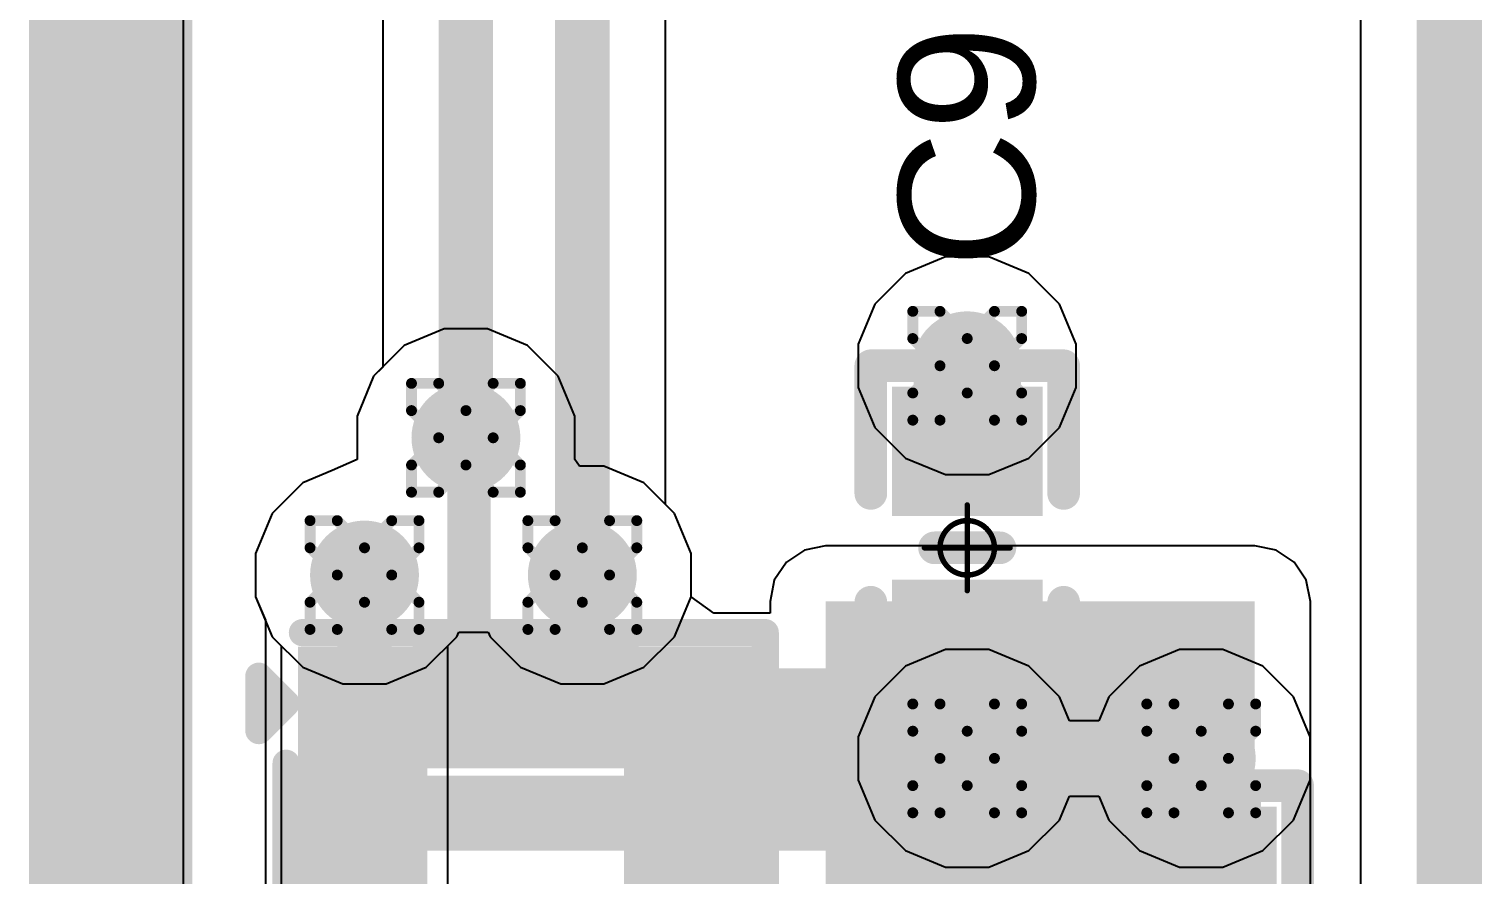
# Model space of a CAD drawing. Header units: inches. Extents: x -0.5 to 14, y -0.2 to 4.7.
# Drawn here: x -0.1492 to 0.1176, y 0.8255 to 0.9809 of the extents above; entities that cross this region are included whole.
import ezdxf

# ---------------------------------------------------------------- set-up
doc = ezdxf.new("R2010")
doc.units = ezdxf.units.IN
doc.header["$MEASUREMENT"] = 0
for name, color, linetype in [('Board_outline', 56, 'Continuous'), ('Bottom Layer', 5, 'Continuous'), ('Bottom Overlay', 54, 'Continuous'), ('Drill Drawing', 1, 'Continuous'), ('GND', 16, 'Continuous'), ('Keep-Out Layer', 6, 'Continuous'), ('Mechanical 15', 56, 'Continuous'), ('POWER', 76, 'Continuous'), ('Top Layer', 1, 'Continuous'), ('Top Overlay', 2, 'Continuous'), ('Top Paste', 8, 'Continuous'), ('Top Solder', 216, 'Continuous'), ('Via Holes', 16, 'Continuous')]:
    doc.layers.add(name, color=color, linetype=linetype)
doc.styles.add('Arial', font='', dxfattribs={"height": 0.2})
doc.styles.get('Arial').set_extended_font_data('Arial')

# ---------------------------------------------------------------- blocks, each defined once
blk = doc.blocks.new('12_LGA__2_2__31')
at = {"layer": 'Top Layer'}
for points in [[(-0.01673, 0.0378), (-0.00295, 0.0378), (-0.00295, 0.02205), (-0.01673, 0.02205)], [(0.00295, 0.0378), (0.01673, 0.0378), (0.01673, 0.02205), (0.00295, 0.02205)], [(-0.0378, 0.03642), (-0.02205, 0.03642), (-0.02205, 0.02264), (-0.0378, 0.02264)], [(0.02205, 0.03642), (0.0378, 0.03642), (0.0378, 0.02264), (0.02205, 0.02264)], [(-0.0378, 0.01673), (-0.02205, 0.01673), (-0.02205, 0.00295), (-0.0378, 0.00295)], [(0.02205, 0.01673), (0.0378, 0.01673), (0.0378, 0.00295), (0.02205, 0.00295)], [(-0.0378, -0.00295), (-0.02205, -0.00295), (-0.02205, -0.01673), (-0.0378, -0.01673)], [(0.02205, -0.00295), (0.0378, -0.00295), (0.0378, -0.01673), (0.02205, -0.01673)], [(-0.0378, -0.02264), (-0.02205, -0.02264), (-0.02205, -0.03642), (-0.0378, -0.03642)], [(-0.01673, -0.02205), (-0.00295, -0.02205), (-0.00295, -0.0378), (-0.01673, -0.0378)], [(0.00295, -0.02205), (0.01673, -0.02205), (0.01673, -0.0378), (0.00295, -0.0378)], [(0.02205, -0.02264), (0.0378, -0.02264), (0.0378, -0.03642), (0.02205, -0.03642)]]:
    blk.add_hatch(color=1, dxfattribs=at).paths.add_polyline_path(points)
at = {"layer": 'Top Paste'}
for points in [[(-0.01673, 0.0378), (-0.00295, 0.0378), (-0.00295, 0.02205), (-0.01673, 0.02205)], [(0.00295, 0.0378), (0.01673, 0.0378), (0.01673, 0.02205), (0.00295, 0.02205)], [(-0.0378, 0.03642), (-0.02205, 0.03642), (-0.02205, 0.02264), (-0.0378, 0.02264)], [(0.02205, 0.03642), (0.0378, 0.03642), (0.0378, 0.02264), (0.02205, 0.02264)], [(-0.0378, 0.01673), (-0.02205, 0.01673), (-0.02205, 0.00295), (-0.0378, 0.00295)], [(0.02205, 0.01673), (0.0378, 0.01673), (0.0378, 0.00295), (0.02205, 0.00295)], [(-0.0378, -0.00295), (-0.02205, -0.00295), (-0.02205, -0.01673), (-0.0378, -0.01673)], [(0.02205, -0.00295), (0.0378, -0.00295), (0.0378, -0.01673), (0.02205, -0.01673)], [(-0.0378, -0.02264), (-0.02205, -0.02264), (-0.02205, -0.03642), (-0.0378, -0.03642)], [(-0.01673, -0.02205), (-0.00295, -0.02205), (-0.00295, -0.0378), (-0.01673, -0.0378)], [(0.00295, -0.02205), (0.01673, -0.02205), (0.01673, -0.0378), (0.00295, -0.0378)], [(0.02205, -0.02264), (0.0378, -0.02264), (0.0378, -0.03642), (0.02205, -0.03642)]]:
    blk.add_hatch(color=8, dxfattribs=at).paths.add_polyline_path(points)
at = {"layer": 'Top Solder'}
for points in [[(-0.0418, 0.04042), (-0.01805, 0.04042), (-0.01805, 0.01864), (-0.0418, 0.01864)], [(-0.02073, 0.0418), (0.00105, 0.0418), (0.00105, 0.01805), (-0.02073, 0.01805)], [(-0.00105, 0.0418), (0.02073, 0.0418), (0.02073, 0.01805), (-0.00105, 0.01805)], [(0.01805, 0.04042), (0.0418, 0.04042), (0.0418, 0.01864), (0.01805, 0.01864)], [(-0.0418, 0.02073), (-0.01805, 0.02073), (-0.01805, -0.00105), (-0.0418, -0.00105)], [(0.01805, 0.02073), (0.0418, 0.02073), (0.0418, -0.00105), (0.01805, -0.00105)], [(-0.0418, 0.00105), (-0.01805, 0.00105), (-0.01805, -0.02073), (-0.0418, -0.02073)], [(0.01805, 0.00105), (0.0418, 0.00105), (0.0418, -0.02073), (0.01805, -0.02073)], [(-0.0418, -0.01864), (-0.01805, -0.01864), (-0.01805, -0.04042), (-0.0418, -0.04042)], [(-0.02073, -0.01805), (0.00105, -0.01805), (0.00105, -0.0418), (-0.02073, -0.0418)], [(-0.00105, -0.01805), (0.02073, -0.01805), (0.02073, -0.0418), (-0.00105, -0.0418)], [(0.01805, -0.01864), (0.0418, -0.01864), (0.0418, -0.04042), (0.01805, -0.04042)]]:
    blk.add_hatch(color=216, dxfattribs=at).paths.add_polyline_path(points)
at = {"layer": 'Top Overlay', "const_width": 0.005}
for points in [[(-0.041, 0.043), (0.044, 0.043)], [(0.044, -0.042), (0.044, 0.043)], [(-0.049, 0.025), (-0.049, 0.035)], [(-0.049, 0.035), (-0.044, 0.03)], [(-0.049, 0.025), (-0.044, 0.03)], [(-0.044, -0.042), (-0.044, 0.019)], [(-0.044, -0.042), (0.044, -0.042)]]:
    blk.add_lwpolyline(points, dxfattribs=at)
at = {"layer": 'Top Overlay', "const_width": 0.0025}
for points in [[(-0.04225, 0.043, 1), (-0.03975, 0.043, 1)], [(0.04275, 0.043, 1), (0.04525, 0.043, 1)], [(0.04275, 0.043, 1), (0.04525, 0.043, 1)], [(-0.05025, 0.035, 1), (-0.04775, 0.035, 1)], [(-0.05025, 0.035, 1), (-0.04775, 0.035, 1)], [(-0.04525, 0.03, 1), (-0.04275, 0.03, 1)], [(-0.04525, 0.03, 1), (-0.04275, 0.03, 1)], [(-0.05025, 0.025, 1), (-0.04775, 0.025, 1)], [(-0.05025, 0.025, 1), (-0.04775, 0.025, 1)], [(-0.04525, 0.019, 1), (-0.04275, 0.019, 1)], [(-0.04525, -0.042, 1), (-0.04275, -0.042, 1)], [(-0.04525, -0.042, 1), (-0.04275, -0.042, 1)], [(0.04275, -0.042, 1), (0.04525, -0.042, 1)], [(0.04275, -0.042, 1), (0.04525, -0.042, 1)]]:
    blk.add_lwpolyline(points, format="xyb", close=True, dxfattribs=at)
blk = doc.blocks.new('C_0402_L_43')
at = {"layer": 'Top Layer'}
for points in [[(-0.02559, 0.00984), (-0.00984, 0.00984), (-0.00984, -0.00984), (-0.02559, -0.00984)], [(0.00984, 0.00984), (0.02559, 0.00984), (0.02559, -0.00985), (0.00984, -0.00985)]]:
    blk.add_hatch(color=1, dxfattribs=at).paths.add_polyline_path(points)
at = {"layer": 'Top Paste'}
for points in [[(-0.02559, 0.00984), (-0.00984, 0.00984), (-0.00984, -0.00984), (-0.02559, -0.00984)], [(0.00984, 0.00984), (0.02559, 0.00984), (0.02559, -0.00985), (0.00984, -0.00985)]]:
    blk.add_hatch(color=8, dxfattribs=at).paths.add_polyline_path(points)
at = {"layer": 'Top Solder'}
for points in [[(-0.02959, 0.01384), (-0.00584, 0.01384), (-0.00584, -0.01384), (-0.02959, -0.01384)], [(0.00584, 0.01384), (0.02959, 0.01384), (0.02959, -0.01385), (0.00584, -0.01385)]]:
    blk.add_hatch(color=216, dxfattribs=at).paths.add_polyline_path(points)
at = {"layer": 'Mechanical 15', "const_width": 0.001}
for points in [[(0, 0.00787), (0, -0.00787)], [(-0.00787, 0), (0.00787, 0)]]:
    blk.add_lwpolyline(points, dxfattribs=at)
at = {"layer": 'Mechanical 15'}
for points, const_width in [([(-0.00025, 0.00787, 1), (0.00025, 0.00787, 1)], 0.0005), ([(0.005, 0, 1), (-0.005, 0, 1)], 0.001), ([(-0.00812, 0, 1), (-0.00762, 0, 1)], 0.0005), ([(-0.00525, 0, 1), (-0.00475, 0, 1)], 0.0005), ([(0.00475, 0, 1), (0.00525, 0, 1)], 0.0005), ([(0.00762, 0, 1), (0.00812, 0, 1)], 0.0005), ([(-0.00025, -0.00787, 1), (0.00025, -0.00787, 1)], 0.0005)]:
    blk.add_lwpolyline(points, format="xyb", close=True, dxfattribs=dict(at, const_width=const_width))
at = {"layer": 'Top Overlay', "const_width": 0.006}
for points in [[(-0.03346, 0.01771), (-0.01, 0.01771)], [(-0.03346, 0.01771), (-0.03346, -0.01771)], [(0.01, 0.01771), (0.03346, 0.01771)], [(0.03346, 0.01771), (0.03346, -0.01772)], [(0, 0.006), (0, -0.006)], [(-0.03346, -0.01771), (-0.01, -0.01771)], [(-0.03346, -0.01771), (-0.03345, -0.01772)], [(0.01, -0.01771), (0.03346, -0.01771)]]:
    blk.add_lwpolyline(points, dxfattribs=at)
at = {"layer": 'Top Overlay', "const_width": 0.003}
for points in [[(-0.03496, 0.01771, 1), (-0.03196, 0.01771, 1)], [(-0.03496, 0.01771, 1), (-0.03196, 0.01771, 1)], [(-0.0115, 0.01771, 1), (-0.0085, 0.01771, 1)], [(0.0085, 0.01771, 1), (0.0115, 0.01771, 1)], [(0.03196, 0.01771, 1), (0.03496, 0.01771, 1)], [(0.03196, 0.01771, 1), (0.03496, 0.01771, 1)], [(-0.0015, 0.006, 1), (0.0015, 0.006, 1)], [(-0.0015, -0.006, 1), (0.0015, -0.006, 1)], [(-0.03496, -0.01771, 1), (-0.03196, -0.01771, 1)], [(-0.03496, -0.01771, 1), (-0.03196, -0.01771, 1)], [(-0.03496, -0.01771, 1), (-0.03196, -0.01771, 1)], [(-0.03495, -0.01772, 1), (-0.03195, -0.01772, 1)], [(-0.0115, -0.01771, 1), (-0.0085, -0.01771, 1)], [(0.0085, -0.01771, 1), (0.0115, -0.01771, 1)], [(0.03196, -0.01771, 1), (0.03496, -0.01771, 1)], [(0.03196, -0.01772, 1), (0.03496, -0.01772, 1)]]:
    blk.add_lwpolyline(points, format="xyb", close=True, dxfattribs=at)
blk = doc.blocks.new('C_0402_L_44')
at = {"layer": 'Top Layer'}
for points in [[(-0.02559, 0.00984), (-0.00984, 0.00984), (-0.00984, -0.00984), (-0.02559, -0.00984)], [(0.00984, 0.00984), (0.02559, 0.00984), (0.02559, -0.00985), (0.00984, -0.00985)]]:
    blk.add_hatch(color=1, dxfattribs=at).paths.add_polyline_path(points)
at = {"layer": 'Top Paste'}
for points in [[(-0.02559, 0.00984), (-0.00984, 0.00984), (-0.00984, -0.00984), (-0.02559, -0.00984)], [(0.00984, 0.00984), (0.02559, 0.00984), (0.02559, -0.00985), (0.00984, -0.00985)]]:
    blk.add_hatch(color=8, dxfattribs=at).paths.add_polyline_path(points)
at = {"layer": 'Top Solder'}
for points in [[(-0.02959, 0.01384), (-0.00584, 0.01384), (-0.00584, -0.01384), (-0.02959, -0.01384)], [(0.00584, 0.01384), (0.02959, 0.01384), (0.02959, -0.01385), (0.00584, -0.01385)]]:
    blk.add_hatch(color=216, dxfattribs=at).paths.add_polyline_path(points)
at = {"layer": 'Mechanical 15', "const_width": 0.001}
for points in [[(0, -0.00787), (0, 0.00787)], [(0.00787, 0), (-0.00787, 0)]]:
    blk.add_lwpolyline(points, dxfattribs=at)
at = {"layer": 'Mechanical 15'}
for points, const_width in [([(-0.00025, 0.00787, 1), (0.00025, 0.00787, 1)], 0.0005), ([(0.005, 0, 1), (-0.005, 0, 1)], 0.001), ([(-0.00812, 0, 1), (-0.00762, 0, 1)], 0.0005), ([(-0.00525, 0, 1), (-0.00475, 0, 1)], 0.0005), ([(0.00475, 0, 1), (0.00525, 0, 1)], 0.0005), ([(0.00762, 0, 1), (0.00812, 0, 1)], 0.0005), ([(-0.00025, -0.00787, 1), (0.00025, -0.00787, 1)], 0.0005)]:
    blk.add_lwpolyline(points, format="xyb", close=True, dxfattribs=dict(at, const_width=const_width))
at = {"layer": 'Top Overlay', "const_width": 0.006}
for points in [[(-0.01, 0.01771), (-0.03346, 0.01771)], [(-0.03346, -0.01771), (-0.03346, 0.01771)], [(0.03346, 0.01771), (0.01, 0.01771)], [(0.03346, -0.01772), (0.03346, 0.01771)], [(0, -0.006), (0, 0.006)], [(-0.01, -0.01771), (-0.03346, -0.01771)], [(-0.03345, -0.01772), (-0.03346, -0.01771)], [(0.03346, -0.01771), (0.01, -0.01771)]]:
    blk.add_lwpolyline(points, dxfattribs=at)
at = {"layer": 'Top Overlay', "const_width": 0.003}
for points in [[(-0.03496, 0.01771, 1), (-0.03196, 0.01771, 1)], [(-0.03496, 0.01771, 1), (-0.03196, 0.01771, 1)], [(-0.0115, 0.01771, 1), (-0.0085, 0.01771, 1)], [(0.0085, 0.01771, 1), (0.0115, 0.01771, 1)], [(0.03196, 0.01771, 1), (0.03496, 0.01771, 1)], [(0.03196, 0.01771, 1), (0.03496, 0.01771, 1)], [(-0.0015, 0.006, 1), (0.0015, 0.006, 1)], [(-0.0015, -0.006, 1), (0.0015, -0.006, 1)], [(-0.03496, -0.01771, 1), (-0.03196, -0.01771, 1)], [(-0.03496, -0.01771, 1), (-0.03196, -0.01771, 1)], [(-0.03496, -0.01771, 1), (-0.03196, -0.01771, 1)], [(-0.03495, -0.01772, 1), (-0.03195, -0.01772, 1)], [(-0.0115, -0.01771, 1), (-0.0085, -0.01771, 1)], [(0.0085, -0.01771, 1), (0.0115, -0.01771, 1)], [(0.03196, -0.01771, 1), (0.03496, -0.01771, 1)], [(0.03196, -0.01772, 1), (0.03496, -0.01772, 1)]]:
    blk.add_lwpolyline(points, format="xyb", close=True, dxfattribs=at)
blk = doc.blocks.new('C_0402_L_47')
at = {"layer": 'Top Layer'}
for points in [[(-0.02559, 0.00984), (-0.00984, 0.00984), (-0.00984, -0.00984), (-0.02559, -0.00984)], [(0.00984, 0.00984), (0.02559, 0.00984), (0.02559, -0.00985), (0.00984, -0.00985)]]:
    blk.add_hatch(color=1, dxfattribs=at).paths.add_polyline_path(points)
at = {"layer": 'Top Paste'}
for points in [[(-0.02559, 0.00984), (-0.00984, 0.00984), (-0.00984, -0.00984), (-0.02559, -0.00984)], [(0.00984, 0.00984), (0.02559, 0.00984), (0.02559, -0.00985), (0.00984, -0.00985)]]:
    blk.add_hatch(color=8, dxfattribs=at).paths.add_polyline_path(points)
at = {"layer": 'Top Solder'}
for points in [[(-0.02959, 0.01384), (-0.00584, 0.01384), (-0.00584, -0.01384), (-0.02959, -0.01384)], [(0.00584, 0.01384), (0.02959, 0.01384), (0.02959, -0.01385), (0.00584, -0.01385)]]:
    blk.add_hatch(color=216, dxfattribs=at).paths.add_polyline_path(points)
at = {"layer": 'Mechanical 15', "const_width": 0.001}
for points in [[(0, -0.00787), (0, 0.00787)], [(0.00787, 0), (-0.00787, 0)]]:
    blk.add_lwpolyline(points, dxfattribs=at)
at = {"layer": 'Mechanical 15'}
for points, const_width in [([(-0.00025, 0.00787, 1), (0.00025, 0.00787, 1)], 0.0005), ([(0.005, 0, 1), (-0.005, 0, 1)], 0.001), ([(-0.00812, 0, 1), (-0.00762, 0, 1)], 0.0005), ([(-0.00525, 0, 1), (-0.00475, 0, 1)], 0.0005), ([(0.00475, 0, 1), (0.00525, 0, 1)], 0.0005), ([(0.00762, 0, 1), (0.00812, 0, 1)], 0.0005), ([(-0.00025, -0.00787, 1), (0.00025, -0.00787, 1)], 0.0005)]:
    blk.add_lwpolyline(points, format="xyb", close=True, dxfattribs=dict(at, const_width=const_width))
at = {"layer": 'Top Overlay', "const_width": 0.006}
for points in [[(-0.01, 0.01771), (-0.03346, 0.01771)], [(-0.03346, -0.01771), (-0.03346, 0.01771)], [(0.03346, 0.01771), (0.01, 0.01771)], [(0.03346, -0.01772), (0.03346, 0.01771)], [(0, -0.006), (0, 0.006)], [(-0.01, -0.01771), (-0.03346, -0.01771)], [(-0.03345, -0.01772), (-0.03346, -0.01771)], [(0.03346, -0.01771), (0.01, -0.01771)]]:
    blk.add_lwpolyline(points, dxfattribs=at)
at = {"layer": 'Top Overlay', "const_width": 0.003}
for points in [[(-0.03496, 0.01771, 1), (-0.03196, 0.01771, 1)], [(-0.03496, 0.01771, 1), (-0.03196, 0.01771, 1)], [(-0.0115, 0.01771, 1), (-0.0085, 0.01771, 1)], [(0.0085, 0.01771, 1), (0.0115, 0.01771, 1)], [(0.03196, 0.01771, 1), (0.03496, 0.01771, 1)], [(0.03196, 0.01771, 1), (0.03496, 0.01771, 1)], [(-0.0015, 0.006, 1), (0.0015, 0.006, 1)], [(-0.0015, -0.006, 1), (0.0015, -0.006, 1)], [(-0.03496, -0.01771, 1), (-0.03196, -0.01771, 1)], [(-0.03496, -0.01771, 1), (-0.03196, -0.01771, 1)], [(-0.03496, -0.01771, 1), (-0.03196, -0.01771, 1)], [(-0.03495, -0.01772, 1), (-0.03195, -0.01772, 1)], [(-0.0115, -0.01771, 1), (-0.0085, -0.01771, 1)], [(0.0085, -0.01771, 1), (0.0115, -0.01771, 1)], [(0.03196, -0.01771, 1), (0.03496, -0.01771, 1)], [(0.03196, -0.01772, 1), (0.03496, -0.01772, 1)]]:
    blk.add_lwpolyline(points, format="xyb", close=True, dxfattribs=at)

msp = doc.modelspace()

# ---------------------------------------------------------------- hatches: boundary and pattern name
at = {"layer": 'Bottom Layer'}
h = msp.add_hatch(color=5, dxfattribs=at)
edge = h.paths.add_edge_path()
edge.add_arc((0.0231, 0.91905), 0.01, 0, 360)
h = msp.add_hatch(color=5, dxfattribs=at)
edge = h.paths.add_edge_path()
edge.add_arc((-0.06897, 0.90581), 0.01, 0, 360)
h = msp.add_hatch(color=5, dxfattribs=at)
edge = h.paths.add_edge_path()
edge.add_arc((-0.0876, 0.88059), 0.01, 0, 360)
h = msp.add_hatch(color=5, dxfattribs=at)
edge = h.paths.add_edge_path()
edge.add_arc((-0.04759, 0.88059), 0.01, 0, 360)
h = msp.add_hatch(color=5, dxfattribs=at)
edge = h.paths.add_edge_path()
edge.add_arc((0.0231, 0.84689), 0.01, 0, 360)
h = msp.add_hatch(color=5, dxfattribs=at)
edge = h.paths.add_edge_path()
edge.add_arc((0.06608, 0.84689), 0.01, 0, 360)
at = {"layer": 'GND'}
h = msp.add_hatch(color=16, dxfattribs=at)
edge = h.paths.add_edge_path()
edge.add_arc((0.0231, 0.91905), 0.01, 0, 360)
h = msp.add_hatch(color=16, dxfattribs=at)
edge = h.paths.add_edge_path()
edge.add_arc((-0.06897, 0.90581), 0.01, 0, 360)
h = msp.add_hatch(color=16, dxfattribs=at)
edge = h.paths.add_edge_path()
edge.add_arc((-0.0876, 0.88059), 0.01, 0, 360)
h = msp.add_hatch(color=16, dxfattribs=at)
edge = h.paths.add_edge_path()
edge.add_arc((-0.04759, 0.88059), 0.01, 0, 360)
h = msp.add_hatch(color=16, dxfattribs=at)
edge = h.paths.add_edge_path()
edge.add_arc((0.0231, 0.84689), 0.01, 0, 360)
h = msp.add_hatch(color=16, dxfattribs=at)
edge = h.paths.add_edge_path()
edge.add_arc((0.06608, 0.84689), 0.01, 0, 360)
at = {"layer": 'POWER'}
h = msp.add_hatch(color=76, dxfattribs=at)
edge = h.paths.add_edge_path()
edge.add_arc((0.0231, 0.91905), 0.01, 0, 360)
h = msp.add_hatch(color=76, dxfattribs=at)
edge = h.paths.add_edge_path()
edge.add_arc((-0.06897, 0.90581), 0.01, 0, 360)
h = msp.add_hatch(color=76, dxfattribs=at)
edge = h.paths.add_edge_path()
edge.add_arc((-0.0876, 0.88059), 0.01, 0, 360)
h = msp.add_hatch(color=76, dxfattribs=at)
edge = h.paths.add_edge_path()
edge.add_arc((-0.04759, 0.88059), 0.01, 0, 360)
h = msp.add_hatch(color=76, dxfattribs=at)
edge = h.paths.add_edge_path()
edge.add_arc((0.0231, 0.84689), 0.01, 0, 360)
h = msp.add_hatch(color=76, dxfattribs=at)
edge = h.paths.add_edge_path()
edge.add_arc((0.06608, 0.84689), 0.01, 0, 360)
at = {"layer": 'Top Layer'}
h = msp.add_hatch(color=1, dxfattribs=at)
edge = h.paths.add_edge_path()
edge.add_arc((0.0231, 0.91905), 0.01, 0, 360)
for points in [[(0.01326, 0.89543), (0.03295, 0.89543), (0.03295, 0.91905), (0.01326, 0.91905)], [(-0.00291, 0.81825), (0.07592, 0.81825), (0.07592, 0.87575), (-0.00291, 0.87575)], [(-0.02808, 0.82995), (0.07592, 0.82995), (0.07592, 0.86342), (-0.02808, 0.86342)], [(-0.08792, 0.82995), (-0.02808, 0.82995), (-0.02808, 0.84373), (-0.08792, 0.84373)]]:
    msp.add_hatch(color=1, dxfattribs=at).paths.add_polyline_path(points)
h = msp.add_hatch(color=1, dxfattribs=at)
edge = h.paths.add_edge_path()
edge.add_arc((-0.06897, 0.90581), 0.01, 0, 360)
h = msp.add_hatch(color=1, dxfattribs=at)
edge = h.paths.add_edge_path()
edge.add_arc((-0.0876, 0.88059), 0.01, 0, 360)
h = msp.add_hatch(color=1, dxfattribs=at)
edge = h.paths.add_edge_path()
edge.add_arc((-0.04759, 0.88059), 0.01, 0, 360)
h = msp.add_hatch(color=1, dxfattribs=at)
edge = h.paths.add_edge_path()
edge.add_arc((0.0231, 0.84689), 0.01, 0, 360)
h = msp.add_hatch(color=1, dxfattribs=at)
edge = h.paths.add_edge_path()
edge.add_arc((0.06608, 0.84689), 0.01, 0, 360)
at = {"layer": 'Via Holes'}
h = msp.add_hatch(color=7, dxfattribs=at)
edge = h.paths.add_edge_path()
edge.add_arc((0.0231, 0.91905), 0.005, 0, 360)
h = msp.add_hatch(color=7, dxfattribs=at)
edge = h.paths.add_edge_path()
edge.add_arc((-0.06897, 0.90581), 0.005, 0, 360)
h = msp.add_hatch(color=7, dxfattribs=at)
edge = h.paths.add_edge_path()
edge.add_arc((-0.0876, 0.88059), 0.005, 0, 360)
h = msp.add_hatch(color=7, dxfattribs=at)
edge = h.paths.add_edge_path()
edge.add_arc((-0.04759, 0.88059), 0.005, 0, 360)
h = msp.add_hatch(color=7, dxfattribs=at)
edge = h.paths.add_edge_path()
edge.add_arc((0.0231, 0.84689), 0.005, 0, 360)
h = msp.add_hatch(color=7, dxfattribs=at)
edge = h.paths.add_edge_path()
edge.add_arc((0.06608, 0.84689), 0.005, 0, 360)

# ---------------------------------------------------------------- linework, layer by layer
at = {"layer": 'Board_outline', "const_width": 0.03}
for points in [[(-0.13421, -0.08202), (-0.13421, 1.68018)], [(-0.13421, -0.08202), (-0.13421, 1.68018)], [(-0.13421, -0.08202), (-0.13421, 1.68018)], [(-0.13421, -0.08302), (-0.13421, 1.67918)]]:
    msp.add_lwpolyline(points, dxfattribs=at)
at = {"layer": 'Bottom Layer'}
for p, q in [((-0.12087, -0.08112), (-0.12087, 1.68018)), ((-0.08426, 1.07775), (-0.08426, 0.9188)), ((-0.0323, 0.89358), (-0.0323, 1.06611)), ((-0.08426, 0.9188), (-0.08592, 0.91714)), ((-0.08592, 0.91714), (-0.08897, 0.90979)), ((-0.08897, 0.90979), (-0.08897, 0.90183)), ((-0.09353, 0.89978), (-0.09892, 0.89755)), ((-0.08897, 0.90183), (-0.09353, 0.89978)), ((-0.09892, 0.89755), (-0.10455, 0.89192)), ((-0.10455, 0.89192), (-0.1076, 0.88457)), ((-0.03064, 0.89192), (-0.0323, 0.89358)), ((-0.02759, 0.88457), (-0.03064, 0.89192)), ((-0.1076, 0.88457), (-0.1076, 0.87661)), ((-0.02759, 0.87661), (-0.02759, 0.88457)), ((-0.1076, 0.87661), (-0.10455, 0.86926)), ((-0.03064, 0.86926), (-0.02759, 0.87661)), ((-0.07064, 0.86926), (-0.0703, 0.87008)), ((-0.0703, 0.87008), (-0.06489, 0.87008)), ((-0.06489, 0.87008), (-0.06455, 0.86926)), ((-0.10455, 0.86926), (-0.10289, 0.8676)), ((-0.10289, 0.8676), (-0.10289, 0.71243)), ((-0.0723, 0.8676), (-0.07064, 0.86926)), ((-0.0723, 0.74504), (-0.0723, 0.8676)), ((-0.06455, 0.86926), (-0.05892, 0.86364)), ((-0.03627, 0.86364), (-0.03064, 0.86926)), ((0.01912, 0.86689), (0.01177, 0.86385)), ((0.02708, 0.86689), (0.01912, 0.86689)), ((0.03443, 0.86385), (0.02708, 0.86689)), ((0.0621, 0.86689), (0.05475, 0.86385)), ((0.07006, 0.86689), (0.0621, 0.86689)), ((0.07741, 0.86385), (0.07006, 0.86689)), ((-0.05892, 0.86364), (-0.05157, 0.86059)), ((-0.04362, 0.86059), (-0.03627, 0.86364)), ((0.01177, 0.86385), (0.00615, 0.85822)), ((0.04006, 0.85822), (0.03443, 0.86385)), ((0.05475, 0.86385), (0.04912, 0.85822)), ((0.08303, 0.85822), (0.07741, 0.86385)), ((-0.05157, 0.86059), (-0.04362, 0.86059)), ((0.00615, 0.85822), (0.0031, 0.85087)), ((0.04188, 0.85381), (0.04006, 0.85822)), ((0.04912, 0.85822), (0.0473, 0.85381)), ((0.08608, 0.85087), (0.08303, 0.85822)), ((0.0473, 0.85381), (0.04188, 0.85381)), ((0.0031, 0.85087), (0.0031, 0.84291)), ((0.08608, 0.84291), (0.08608, 0.85087)), ((0.0031, 0.84291), (0.00615, 0.83556)), ((0.08303, 0.83556), (0.08608, 0.84291)), ((0.04006, 0.83556), (0.04188, 0.83997)), ((0.04188, 0.83997), (0.0473, 0.83997)), ((0.0473, 0.83997), (0.04912, 0.83556)), ((0.00615, 0.83556), (0.01177, 0.82994)), ((0.03443, 0.82994), (0.04006, 0.83556)), ((0.04912, 0.83556), (0.05475, 0.82994)), ((0.07741, 0.82994), (0.08303, 0.83556)), ((0.01177, 0.82994), (0.01912, 0.82689)), ((0.02708, 0.82689), (0.03443, 0.82994)), ((0.05475, 0.82994), (0.0621, 0.82689)), ((0.07006, 0.82689), (0.07741, 0.82994)), ((0.01912, 0.82689), (0.02708, 0.82689)), ((0.0621, 0.82689), (0.07006, 0.82689))]:
    msp.add_line(p, q, dxfattribs=at)
at = {"layer": 'Bottom Layer', "const_width": 0.01}
for points in [[(-0.06897, 0.90581), (-0.06897, 1.07775)], [(-0.04759, 0.88059), (-0.04759, 1.07245)], [(-0.0876, 0.69944), (-0.0876, 0.88059)]]:
    msp.add_lwpolyline(points, dxfattribs=at)
at = {"layer": 'Bottom Layer', "const_width": 0.005}
for points in [[(-0.07147, 0.90581, 1), (-0.06647, 0.90581, 1)], [(-0.0901, 0.88059, 1), (-0.0851, 0.88059, 1)], [(-0.05009, 0.88059, 1), (-0.04509, 0.88059, 1)]]:
    msp.add_lwpolyline(points, format="xyb", close=True, dxfattribs=at)
at = {"layer": 'Bottom Overlay', "const_width": 0.03}
msp.add_lwpolyline([(-0.13421, -0.08202), (-0.13421, 1.68018)], dxfattribs=at)
at = {"layer": 'Drill Drawing', "const_width": 0.002}
for points in [[(0.0131, 0.92405), (0.0131, 0.92905)], [(0.0131, 0.92905), (0.0181, 0.92905)], [(0.0181, 0.92905), (0.0231, 0.92405)], [(0.0231, 0.92405), (0.0281, 0.92905)], [(0.0281, 0.92905), (0.0331, 0.92905)], [(0.0331, 0.92405), (0.0331, 0.92905)], [(0.0131, 0.92405), (0.0181, 0.91905)], [(0.0281, 0.91905), (0.0331, 0.92405)], [(0.0131, 0.91405), (0.0181, 0.91905)], [(0.0281, 0.91905), (0.0331, 0.91405)], [(-0.07897, 0.91081), (-0.07897, 0.91581)], [(-0.07897, 0.91581), (-0.07397, 0.91581)], [(-0.07397, 0.91581), (-0.06897, 0.91081)], [(-0.06897, 0.91081), (-0.06397, 0.91581)], [(-0.06397, 0.91581), (-0.05897, 0.91581)], [(-0.05897, 0.91081), (-0.05897, 0.91581)], [(0.0131, 0.90905), (0.0131, 0.91405)], [(0.0181, 0.90905), (0.0231, 0.91405)], [(0.0231, 0.91405), (0.0281, 0.90905)], [(0.0331, 0.90905), (0.0331, 0.91405)], [(-0.07897, 0.91081), (-0.07397, 0.90581)], [(-0.06397, 0.90581), (-0.05897, 0.91081)], [(0.0131, 0.90905), (0.0181, 0.90905)], [(0.0281, 0.90905), (0.0331, 0.90905)], [(-0.07897, 0.90081), (-0.07397, 0.90581)], [(-0.06397, 0.90581), (-0.05897, 0.90081)], [(-0.07897, 0.89581), (-0.07897, 0.90081)], [(-0.07397, 0.89581), (-0.06897, 0.90081)], [(-0.06897, 0.90081), (-0.06397, 0.89581)], [(-0.05897, 0.89581), (-0.05897, 0.90081)], [(-0.07897, 0.89581), (-0.07397, 0.89581)], [(-0.06397, 0.89581), (-0.05897, 0.89581)], [(-0.0976, 0.88559), (-0.0976, 0.89059)], [(-0.0976, 0.89059), (-0.0926, 0.89059)], [(-0.0926, 0.89059), (-0.0876, 0.88559)], [(-0.0876, 0.88559), (-0.0826, 0.89059)], [(-0.0826, 0.89059), (-0.0776, 0.89059)], [(-0.0776, 0.88559), (-0.0776, 0.89059)], [(-0.05759, 0.88559), (-0.05759, 0.89059)], [(-0.05759, 0.89059), (-0.05259, 0.89059)], [(-0.05259, 0.89059), (-0.04759, 0.88559)], [(-0.04759, 0.88559), (-0.04259, 0.89059)], [(-0.04259, 0.89059), (-0.03759, 0.89059)], [(-0.03759, 0.88559), (-0.03759, 0.89059)], [(-0.0976, 0.88559), (-0.0926, 0.88059)], [(-0.0826, 0.88059), (-0.0776, 0.88559)], [(-0.05759, 0.88559), (-0.05259, 0.88059)], [(-0.04259, 0.88059), (-0.03759, 0.88559)], [(-0.0976, 0.87559), (-0.0926, 0.88059)], [(-0.0826, 0.88059), (-0.0776, 0.87559)], [(-0.05759, 0.87559), (-0.05259, 0.88059)], [(-0.04259, 0.88059), (-0.03759, 0.87559)], [(-0.0976, 0.87059), (-0.0976, 0.87559)], [(-0.0926, 0.87059), (-0.0876, 0.87559)], [(-0.0876, 0.87559), (-0.0826, 0.87059)], [(-0.0776, 0.87059), (-0.0776, 0.87559)], [(-0.05759, 0.87059), (-0.05759, 0.87559)], [(-0.05259, 0.87059), (-0.04759, 0.87559)], [(-0.04759, 0.87559), (-0.04259, 0.87059)], [(-0.03759, 0.87059), (-0.03759, 0.87559)], [(-0.0976, 0.87059), (-0.0926, 0.87059)], [(-0.0826, 0.87059), (-0.0776, 0.87059)], [(-0.05759, 0.87059), (-0.05259, 0.87059)], [(-0.04259, 0.87059), (-0.03759, 0.87059)], [(0.0131, 0.85189), (0.0131, 0.85689)], [(0.0131, 0.85689), (0.0181, 0.85689)], [(0.0181, 0.85689), (0.0231, 0.85189)], [(0.0231, 0.85189), (0.0281, 0.85689)], [(0.0281, 0.85689), (0.0331, 0.85689)], [(0.0331, 0.85189), (0.0331, 0.85689)], [(0.05608, 0.85189), (0.05608, 0.85689)], [(0.05608, 0.85689), (0.06108, 0.85689)], [(0.06108, 0.85689), (0.06608, 0.85189)], [(0.06608, 0.85189), (0.07108, 0.85689)], [(0.07108, 0.85689), (0.07608, 0.85689)], [(0.07608, 0.85189), (0.07608, 0.85689)], [(0.0131, 0.85189), (0.0181, 0.84689)], [(0.0281, 0.84689), (0.0331, 0.85189)], [(0.05608, 0.85189), (0.06108, 0.84689)], [(0.07108, 0.84689), (0.07608, 0.85189)], [(0.0131, 0.84189), (0.0181, 0.84689)], [(0.0281, 0.84689), (0.0331, 0.84189)], [(0.05608, 0.84189), (0.06108, 0.84689)], [(0.07108, 0.84689), (0.07608, 0.84189)], [(0.0131, 0.83689), (0.0131, 0.84189)], [(0.0181, 0.83689), (0.0231, 0.84189)], [(0.0231, 0.84189), (0.0281, 0.83689)], [(0.0331, 0.83689), (0.0331, 0.84189)], [(0.05608, 0.83689), (0.05608, 0.84189)], [(0.06108, 0.83689), (0.06608, 0.84189)], [(0.06608, 0.84189), (0.07108, 0.83689)], [(0.07608, 0.83689), (0.07608, 0.84189)], [(0.0131, 0.83689), (0.0181, 0.83689)], [(0.0281, 0.83689), (0.0331, 0.83689)], [(0.05608, 0.83689), (0.06108, 0.83689)], [(0.07108, 0.83689), (0.07608, 0.83689)]]:
    msp.add_lwpolyline(points, dxfattribs=at)
at = {"layer": 'Drill Drawing', "const_width": 0.001}
for points in [[(0.0126, 0.92905, 1), (0.0136, 0.92905, 1)], [(0.0126, 0.92905, 1), (0.0136, 0.92905, 1)], [(0.0176, 0.92905, 1), (0.0186, 0.92905, 1)], [(0.0176, 0.92905, 1), (0.0186, 0.92905, 1)], [(0.0276, 0.92905, 1), (0.0286, 0.92905, 1)], [(0.0276, 0.92905, 1), (0.0286, 0.92905, 1)], [(0.0326, 0.92905, 1), (0.0336, 0.92905, 1)], [(0.0326, 0.92905, 1), (0.0336, 0.92905, 1)], [(0.0126, 0.92405, 1), (0.0136, 0.92405, 1)], [(0.0126, 0.92405, 1), (0.0136, 0.92405, 1)], [(0.0226, 0.92405, 1), (0.0236, 0.92405, 1)], [(0.0226, 0.92405, 1), (0.0236, 0.92405, 1)], [(0.0326, 0.92405, 1), (0.0336, 0.92405, 1)], [(0.0326, 0.92405, 1), (0.0336, 0.92405, 1)], [(0.0176, 0.91905, 1), (0.0186, 0.91905, 1)], [(0.0176, 0.91905, 1), (0.0186, 0.91905, 1)], [(0.0276, 0.91905, 1), (0.0286, 0.91905, 1)], [(0.0276, 0.91905, 1), (0.0286, 0.91905, 1)], [(-0.07947, 0.91581, 1), (-0.07847, 0.91581, 1)], [(-0.07947, 0.91581, 1), (-0.07847, 0.91581, 1)], [(-0.07447, 0.91581, 1), (-0.07347, 0.91581, 1)], [(-0.07447, 0.91581, 1), (-0.07347, 0.91581, 1)], [(-0.06447, 0.91581, 1), (-0.06347, 0.91581, 1)], [(-0.06447, 0.91581, 1), (-0.06347, 0.91581, 1)], [(-0.05947, 0.91581, 1), (-0.05847, 0.91581, 1)], [(-0.05947, 0.91581, 1), (-0.05847, 0.91581, 1)], [(0.0126, 0.91405, 1), (0.0136, 0.91405, 1)], [(0.0126, 0.91405, 1), (0.0136, 0.91405, 1)], [(0.0226, 0.91405, 1), (0.0236, 0.91405, 1)], [(0.0226, 0.91405, 1), (0.0236, 0.91405, 1)], [(0.0326, 0.91405, 1), (0.0336, 0.91405, 1)], [(0.0326, 0.91405, 1), (0.0336, 0.91405, 1)], [(-0.07947, 0.91081, 1), (-0.07847, 0.91081, 1)], [(-0.07947, 0.91081, 1), (-0.07847, 0.91081, 1)], [(-0.06947, 0.91081, 1), (-0.06847, 0.91081, 1)], [(-0.06947, 0.91081, 1), (-0.06847, 0.91081, 1)], [(-0.05947, 0.91081, 1), (-0.05847, 0.91081, 1)], [(-0.05947, 0.91081, 1), (-0.05847, 0.91081, 1)], [(0.0126, 0.90905, 1), (0.0136, 0.90905, 1)], [(0.0126, 0.90905, 1), (0.0136, 0.90905, 1)], [(0.0176, 0.90905, 1), (0.0186, 0.90905, 1)], [(0.0176, 0.90905, 1), (0.0186, 0.90905, 1)], [(0.0276, 0.90905, 1), (0.0286, 0.90905, 1)], [(0.0276, 0.90905, 1), (0.0286, 0.90905, 1)], [(0.0326, 0.90905, 1), (0.0336, 0.90905, 1)], [(0.0326, 0.90905, 1), (0.0336, 0.90905, 1)], [(-0.07447, 0.90581, 1), (-0.07347, 0.90581, 1)], [(-0.07447, 0.90581, 1), (-0.07347, 0.90581, 1)], [(-0.06447, 0.90581, 1), (-0.06347, 0.90581, 1)], [(-0.06447, 0.90581, 1), (-0.06347, 0.90581, 1)], [(-0.07947, 0.90081, 1), (-0.07847, 0.90081, 1)], [(-0.07947, 0.90081, 1), (-0.07847, 0.90081, 1)], [(-0.06947, 0.90081, 1), (-0.06847, 0.90081, 1)], [(-0.06947, 0.90081, 1), (-0.06847, 0.90081, 1)], [(-0.05947, 0.90081, 1), (-0.05847, 0.90081, 1)], [(-0.05947, 0.90081, 1), (-0.05847, 0.90081, 1)], [(-0.07947, 0.89581, 1), (-0.07847, 0.89581, 1)], [(-0.07947, 0.89581, 1), (-0.07847, 0.89581, 1)], [(-0.07447, 0.89581, 1), (-0.07347, 0.89581, 1)], [(-0.07447, 0.89581, 1), (-0.07347, 0.89581, 1)], [(-0.06447, 0.89581, 1), (-0.06347, 0.89581, 1)], [(-0.06447, 0.89581, 1), (-0.06347, 0.89581, 1)], [(-0.05947, 0.89581, 1), (-0.05847, 0.89581, 1)], [(-0.05947, 0.89581, 1), (-0.05847, 0.89581, 1)], [(-0.0981, 0.89059, 1), (-0.0971, 0.89059, 1)], [(-0.0981, 0.89059, 1), (-0.0971, 0.89059, 1)], [(-0.0931, 0.89059, 1), (-0.0921, 0.89059, 1)], [(-0.0931, 0.89059, 1), (-0.0921, 0.89059, 1)], [(-0.0831, 0.89059, 1), (-0.0821, 0.89059, 1)], [(-0.0831, 0.89059, 1), (-0.0821, 0.89059, 1)], [(-0.0781, 0.89059, 1), (-0.0771, 0.89059, 1)], [(-0.0781, 0.89059, 1), (-0.0771, 0.89059, 1)], [(-0.05809, 0.89059, 1), (-0.05709, 0.89059, 1)], [(-0.05809, 0.89059, 1), (-0.05709, 0.89059, 1)], [(-0.05309, 0.89059, 1), (-0.05209, 0.89059, 1)], [(-0.05309, 0.89059, 1), (-0.05209, 0.89059, 1)], [(-0.04309, 0.89059, 1), (-0.04209, 0.89059, 1)], [(-0.04309, 0.89059, 1), (-0.04209, 0.89059, 1)], [(-0.03809, 0.89059, 1), (-0.03709, 0.89059, 1)], [(-0.03809, 0.89059, 1), (-0.03709, 0.89059, 1)], [(-0.0981, 0.88559, 1), (-0.0971, 0.88559, 1)], [(-0.0981, 0.88559, 1), (-0.0971, 0.88559, 1)], [(-0.0881, 0.88559, 1), (-0.0871, 0.88559, 1)], [(-0.0881, 0.88559, 1), (-0.0871, 0.88559, 1)], [(-0.0781, 0.88559, 1), (-0.0771, 0.88559, 1)], [(-0.0781, 0.88559, 1), (-0.0771, 0.88559, 1)], [(-0.05809, 0.88559, 1), (-0.05709, 0.88559, 1)], [(-0.05809, 0.88559, 1), (-0.05709, 0.88559, 1)], [(-0.04809, 0.88559, 1), (-0.04709, 0.88559, 1)], [(-0.04809, 0.88559, 1), (-0.04709, 0.88559, 1)], [(-0.03809, 0.88559, 1), (-0.03709, 0.88559, 1)], [(-0.03809, 0.88559, 1), (-0.03709, 0.88559, 1)], [(-0.0931, 0.88059, 1), (-0.0921, 0.88059, 1)], [(-0.0931, 0.88059, 1), (-0.0921, 0.88059, 1)], [(-0.0831, 0.88059, 1), (-0.0821, 0.88059, 1)], [(-0.0831, 0.88059, 1), (-0.0821, 0.88059, 1)], [(-0.05309, 0.88059, 1), (-0.05209, 0.88059, 1)], [(-0.05309, 0.88059, 1), (-0.05209, 0.88059, 1)], [(-0.04309, 0.88059, 1), (-0.04209, 0.88059, 1)], [(-0.04309, 0.88059, 1), (-0.04209, 0.88059, 1)], [(-0.0981, 0.87559, 1), (-0.0971, 0.87559, 1)], [(-0.0981, 0.87559, 1), (-0.0971, 0.87559, 1)], [(-0.0881, 0.87559, 1), (-0.0871, 0.87559, 1)], [(-0.0881, 0.87559, 1), (-0.0871, 0.87559, 1)], [(-0.0781, 0.87559, 1), (-0.0771, 0.87559, 1)], [(-0.0781, 0.87559, 1), (-0.0771, 0.87559, 1)], [(-0.05809, 0.87559, 1), (-0.05709, 0.87559, 1)], [(-0.05809, 0.87559, 1), (-0.05709, 0.87559, 1)], [(-0.04809, 0.87559, 1), (-0.04709, 0.87559, 1)], [(-0.04809, 0.87559, 1), (-0.04709, 0.87559, 1)], [(-0.03809, 0.87559, 1), (-0.03709, 0.87559, 1)], [(-0.03809, 0.87559, 1), (-0.03709, 0.87559, 1)], [(-0.0981, 0.87059, 1), (-0.0971, 0.87059, 1)], [(-0.0981, 0.87059, 1), (-0.0971, 0.87059, 1)], [(-0.0931, 0.87059, 1), (-0.0921, 0.87059, 1)], [(-0.0931, 0.87059, 1), (-0.0921, 0.87059, 1)], [(-0.0831, 0.87059, 1), (-0.0821, 0.87059, 1)], [(-0.0831, 0.87059, 1), (-0.0821, 0.87059, 1)], [(-0.0781, 0.87059, 1), (-0.0771, 0.87059, 1)], [(-0.0781, 0.87059, 1), (-0.0771, 0.87059, 1)], [(-0.05809, 0.87059, 1), (-0.05709, 0.87059, 1)], [(-0.05809, 0.87059, 1), (-0.05709, 0.87059, 1)], [(-0.05309, 0.87059, 1), (-0.05209, 0.87059, 1)], [(-0.05309, 0.87059, 1), (-0.05209, 0.87059, 1)], [(-0.04309, 0.87059, 1), (-0.04209, 0.87059, 1)], [(-0.04309, 0.87059, 1), (-0.04209, 0.87059, 1)], [(-0.03809, 0.87059, 1), (-0.03709, 0.87059, 1)], [(-0.03809, 0.87059, 1), (-0.03709, 0.87059, 1)], [(0.0126, 0.85689, 1), (0.0136, 0.85689, 1)], [(0.0126, 0.85689, 1), (0.0136, 0.85689, 1)], [(0.0176, 0.85689, 1), (0.0186, 0.85689, 1)], [(0.0176, 0.85689, 1), (0.0186, 0.85689, 1)], [(0.0276, 0.85689, 1), (0.0286, 0.85689, 1)], [(0.0276, 0.85689, 1), (0.0286, 0.85689, 1)], [(0.0326, 0.85689, 1), (0.0336, 0.85689, 1)], [(0.0326, 0.85689, 1), (0.0336, 0.85689, 1)], [(0.05558, 0.85689, 1), (0.05658, 0.85689, 1)], [(0.05558, 0.85689, 1), (0.05658, 0.85689, 1)], [(0.06058, 0.85689, 1), (0.06158, 0.85689, 1)], [(0.06058, 0.85689, 1), (0.06158, 0.85689, 1)], [(0.07058, 0.85689, 1), (0.07158, 0.85689, 1)], [(0.07058, 0.85689, 1), (0.07158, 0.85689, 1)], [(0.07558, 0.85689, 1), (0.07658, 0.85689, 1)], [(0.07558, 0.85689, 1), (0.07658, 0.85689, 1)], [(0.0126, 0.85189, 1), (0.0136, 0.85189, 1)], [(0.0126, 0.85189, 1), (0.0136, 0.85189, 1)], [(0.0226, 0.85189, 1), (0.0236, 0.85189, 1)], [(0.0226, 0.85189, 1), (0.0236, 0.85189, 1)], [(0.0326, 0.85189, 1), (0.0336, 0.85189, 1)], [(0.0326, 0.85189, 1), (0.0336, 0.85189, 1)], [(0.05558, 0.85189, 1), (0.05658, 0.85189, 1)], [(0.05558, 0.85189, 1), (0.05658, 0.85189, 1)], [(0.06558, 0.85189, 1), (0.06658, 0.85189, 1)], [(0.06558, 0.85189, 1), (0.06658, 0.85189, 1)], [(0.07558, 0.85189, 1), (0.07658, 0.85189, 1)], [(0.07558, 0.85189, 1), (0.07658, 0.85189, 1)], [(0.0176, 0.84689, 1), (0.0186, 0.84689, 1)], [(0.0176, 0.84689, 1), (0.0186, 0.84689, 1)], [(0.0276, 0.84689, 1), (0.0286, 0.84689, 1)], [(0.0276, 0.84689, 1), (0.0286, 0.84689, 1)], [(0.06058, 0.84689, 1), (0.06158, 0.84689, 1)], [(0.06058, 0.84689, 1), (0.06158, 0.84689, 1)], [(0.07058, 0.84689, 1), (0.07158, 0.84689, 1)], [(0.07058, 0.84689, 1), (0.07158, 0.84689, 1)], [(0.0126, 0.84189, 1), (0.0136, 0.84189, 1)], [(0.0126, 0.84189, 1), (0.0136, 0.84189, 1)], [(0.0226, 0.84189, 1), (0.0236, 0.84189, 1)], [(0.0226, 0.84189, 1), (0.0236, 0.84189, 1)], [(0.0326, 0.84189, 1), (0.0336, 0.84189, 1)], [(0.0326, 0.84189, 1), (0.0336, 0.84189, 1)], [(0.05558, 0.84189, 1), (0.05658, 0.84189, 1)], [(0.05558, 0.84189, 1), (0.05658, 0.84189, 1)], [(0.06558, 0.84189, 1), (0.06658, 0.84189, 1)], [(0.06558, 0.84189, 1), (0.06658, 0.84189, 1)], [(0.07558, 0.84189, 1), (0.07658, 0.84189, 1)], [(0.07558, 0.84189, 1), (0.07658, 0.84189, 1)], [(0.0126, 0.83689, 1), (0.0136, 0.83689, 1)], [(0.0126, 0.83689, 1), (0.0136, 0.83689, 1)], [(0.0176, 0.83689, 1), (0.0186, 0.83689, 1)], [(0.0176, 0.83689, 1), (0.0186, 0.83689, 1)], [(0.0276, 0.83689, 1), (0.0286, 0.83689, 1)], [(0.0276, 0.83689, 1), (0.0286, 0.83689, 1)], [(0.0326, 0.83689, 1), (0.0336, 0.83689, 1)], [(0.0326, 0.83689, 1), (0.0336, 0.83689, 1)], [(0.05558, 0.83689, 1), (0.05658, 0.83689, 1)], [(0.05558, 0.83689, 1), (0.05658, 0.83689, 1)], [(0.06058, 0.83689, 1), (0.06158, 0.83689, 1)], [(0.06058, 0.83689, 1), (0.06158, 0.83689, 1)], [(0.07058, 0.83689, 1), (0.07158, 0.83689, 1)], [(0.07058, 0.83689, 1), (0.07158, 0.83689, 1)], [(0.07558, 0.83689, 1), (0.07658, 0.83689, 1)], [(0.07558, 0.83689, 1), (0.07658, 0.83689, 1)]]:
    msp.add_lwpolyline(points, format="xyb", close=True, dxfattribs=at)
at = {"layer": 'GND'}
for p, q in [((-0.12087, -0.08112), (-0.12087, 1.68018)), ((-0.07295, 0.92581), (-0.0803, 0.92277)), ((-0.06499, 0.92581), (-0.07295, 0.92581)), ((-0.05764, 0.92277), (-0.06499, 0.92581)), ((-0.0803, 0.92277), (-0.08592, 0.91714)), ((-0.05201, 0.91714), (-0.05764, 0.92277)), ((-0.08592, 0.91714), (-0.08897, 0.90979)), ((-0.04897, 0.90979), (-0.05201, 0.91714)), ((-0.08897, 0.90979), (-0.08897, 0.90183)), ((-0.04897, 0.90183), (-0.04897, 0.90979)), ((-0.09353, 0.89978), (-0.09892, 0.89755)), ((-0.08897, 0.90183), (-0.09353, 0.89978)), ((-0.04814, 0.90059), (-0.04897, 0.90183)), ((-0.04362, 0.90059), (-0.04814, 0.90059)), ((-0.03627, 0.89755), (-0.04362, 0.90059)), ((-0.09892, 0.89755), (-0.10455, 0.89192)), ((-0.03064, 0.89192), (-0.03627, 0.89755)), ((-0.10455, 0.89192), (-0.1076, 0.88457)), ((-0.02759, 0.88457), (-0.03064, 0.89192)), ((-0.1076, 0.88457), (-0.1076, 0.87661)), ((-0.02759, 0.87661), (-0.02759, 0.88457)), ((-0.1076, 0.87661), (-0.10455, 0.86926)), ((-0.03064, 0.86926), (-0.02759, 0.87661)), ((-0.07064, 0.86926), (-0.0703, 0.87008)), ((-0.0703, 0.87008), (-0.06489, 0.87008)), ((-0.06489, 0.87008), (-0.06455, 0.86926)), ((-0.10455, 0.86926), (-0.09892, 0.86364)), ((-0.07627, 0.86364), (-0.07064, 0.86926)), ((-0.06455, 0.86926), (-0.05892, 0.86364)), ((-0.03627, 0.86364), (-0.03064, 0.86926)), ((0.01912, 0.86689), (0.01177, 0.86385)), ((0.02708, 0.86689), (0.01912, 0.86689)), ((0.03443, 0.86385), (0.02708, 0.86689)), ((0.0621, 0.86689), (0.05475, 0.86385)), ((0.07006, 0.86689), (0.0621, 0.86689)), ((0.07741, 0.86385), (0.07006, 0.86689)), ((-0.09892, 0.86364), (-0.09157, 0.86059)), ((-0.08362, 0.86059), (-0.07627, 0.86364)), ((-0.05892, 0.86364), (-0.05157, 0.86059)), ((-0.04362, 0.86059), (-0.03627, 0.86364)), ((0.01177, 0.86385), (0.00615, 0.85822)), ((0.04006, 0.85822), (0.03443, 0.86385)), ((0.05475, 0.86385), (0.04912, 0.85822)), ((0.08303, 0.85822), (0.07741, 0.86385)), ((-0.09157, 0.86059), (-0.08362, 0.86059)), ((-0.05157, 0.86059), (-0.04362, 0.86059)), ((0.00615, 0.85822), (0.0031, 0.85087)), ((0.04188, 0.85381), (0.04006, 0.85822)), ((0.04912, 0.85822), (0.0473, 0.85381)), ((0.08608, 0.85087), (0.08303, 0.85822)), ((0.0473, 0.85381), (0.04188, 0.85381)), ((0.0031, 0.85087), (0.0031, 0.84291)), ((0.08608, 0.84291), (0.08608, 0.85087)), ((0.0031, 0.84291), (0.00615, 0.83556)), ((0.08303, 0.83556), (0.08608, 0.84291)), ((0.04006, 0.83556), (0.04188, 0.83997)), ((0.04188, 0.83997), (0.0473, 0.83997)), ((0.0473, 0.83997), (0.04912, 0.83556)), ((0.00615, 0.83556), (0.01177, 0.82994)), ((0.03443, 0.82994), (0.04006, 0.83556)), ((0.04912, 0.83556), (0.05475, 0.82994)), ((0.07741, 0.82994), (0.08303, 0.83556)), ((0.01177, 0.82994), (0.01912, 0.82689)), ((0.02708, 0.82689), (0.03443, 0.82994)), ((0.05475, 0.82994), (0.0621, 0.82689)), ((0.07006, 0.82689), (0.07741, 0.82994)), ((0.01912, 0.82689), (0.02708, 0.82689)), ((0.0621, 0.82689), (0.07006, 0.82689))]:
    msp.add_line(p, q, dxfattribs=at)
at = {"layer": 'Keep-Out Layer', "const_width": 0.00616}
msp.add_lwpolyline([(-0.13421, -0.08202), (-0.13421, 1.68018)], dxfattribs=at)
msp.add_lwpolyline([(-0.13421, -0.08202), (-0.13421, 1.68018)], dxfattribs=at)
at = {"layer": 'POWER'}
for p, q in [((-0.12087, 0.31049), (-0.12087, 1.68018)), ((0.01912, 0.93905), (0.01177, 0.936)), ((0.02708, 0.93905), (0.01912, 0.93905)), ((0.03443, 0.936), (0.02708, 0.93905)), ((0.01177, 0.936), (0.00615, 0.93038)), ((0.04006, 0.93038), (0.03443, 0.936)), ((0.00615, 0.93038), (0.0031, 0.92303)), ((0.0431, 0.92303), (0.04006, 0.93038)), ((-0.07295, 0.92581), (-0.0803, 0.92277)), ((-0.06499, 0.92581), (-0.07295, 0.92581)), ((-0.05764, 0.92277), (-0.06499, 0.92581)), ((-0.0803, 0.92277), (-0.08592, 0.91714)), ((-0.05201, 0.91714), (-0.05764, 0.92277)), ((0.0031, 0.92303), (0.0031, 0.91507)), ((0.0431, 0.91507), (0.0431, 0.92303)), ((-0.08592, 0.91714), (-0.08897, 0.90979)), ((-0.04897, 0.90979), (-0.05201, 0.91714)), ((0.0031, 0.91507), (0.00615, 0.90772)), ((0.04006, 0.90772), (0.0431, 0.91507)), ((-0.08897, 0.90979), (-0.08897, 0.90183)), ((-0.04897, 0.90183), (-0.04897, 0.90979)), ((0.00615, 0.90772), (0.01177, 0.90209)), ((0.03443, 0.90209), (0.04006, 0.90772)), ((0.01177, 0.90209), (0.01912, 0.89905)), ((0.02708, 0.89905), (0.03443, 0.90209)), ((-0.09353, 0.89978), (-0.09892, 0.89755)), ((-0.08897, 0.90183), (-0.09353, 0.89978)), ((-0.04814, 0.90059), (-0.04897, 0.90183)), ((-0.04362, 0.90059), (-0.04814, 0.90059)), ((-0.03627, 0.89755), (-0.04362, 0.90059)), ((-0.09892, 0.89755), (-0.10455, 0.89192)), ((-0.03064, 0.89192), (-0.03627, 0.89755)), ((0.01912, 0.89905), (0.02708, 0.89905)), ((-0.10455, 0.89192), (-0.1076, 0.88457)), ((-0.02759, 0.88457), (-0.03064, 0.89192)), ((-0.1076, 0.88457), (-0.1076, 0.87661)), ((-0.02759, 0.87661), (-0.02759, 0.88457)), ((-0.1076, 0.87661), (-0.10455, 0.86926)), ((-0.03064, 0.86926), (-0.02759, 0.87661)), ((-0.07064, 0.86926), (-0.0703, 0.87008)), ((-0.0703, 0.87008), (-0.06489, 0.87008)), ((-0.06489, 0.87008), (-0.06455, 0.86926)), ((-0.10455, 0.86926), (-0.09892, 0.86364)), ((-0.07627, 0.86364), (-0.07064, 0.86926)), ((-0.06455, 0.86926), (-0.05892, 0.86364)), ((-0.03627, 0.86364), (-0.03064, 0.86926)), ((-0.09892, 0.86364), (-0.09157, 0.86059)), ((-0.08362, 0.86059), (-0.07627, 0.86364)), ((-0.05892, 0.86364), (-0.05157, 0.86059)), ((-0.04362, 0.86059), (-0.03627, 0.86364)), ((-0.09157, 0.86059), (-0.08362, 0.86059)), ((-0.05157, 0.86059), (-0.04362, 0.86059))]:
    msp.add_line(p, q, dxfattribs=at)
at = {"layer": 'Top Layer'}
for p, q in [((-0.12087, -0.08112), (-0.12087, 1.68018)), ((0.09532, 0.9899), (0.09532, 0.69432)), ((-0.07295, 0.92581), (-0.0803, 0.92277)), ((-0.06499, 0.92581), (-0.07295, 0.92581)), ((-0.05764, 0.92277), (-0.06499, 0.92581)), ((-0.0803, 0.92277), (-0.08592, 0.91714)), ((-0.05201, 0.91714), (-0.05764, 0.92277)), ((-0.08592, 0.91714), (-0.08897, 0.90979)), ((-0.04897, 0.90979), (-0.05201, 0.91714)), ((-0.08897, 0.90979), (-0.08897, 0.90183)), ((-0.04897, 0.90183), (-0.04897, 0.90979)), ((-0.09353, 0.89978), (-0.09892, 0.89755)), ((-0.08897, 0.90183), (-0.09353, 0.89978)), ((-0.04814, 0.90059), (-0.04897, 0.90183)), ((-0.04362, 0.90059), (-0.04814, 0.90059)), ((-0.03627, 0.89755), (-0.04362, 0.90059)), ((-0.09892, 0.89755), (-0.10455, 0.89192)), ((-0.03064, 0.89192), (-0.03627, 0.89755)), ((-0.10455, 0.89192), (-0.1076, 0.88457)), ((-0.02759, 0.88457), (-0.03064, 0.89192)), ((-0.00291, 0.88594), (-0.00681, 0.88517)), ((0.07592, 0.88594), (-0.00291, 0.88594)), ((0.07982, 0.88517), (0.07592, 0.88594)), ((-0.1076, 0.88457), (-0.1076, 0.87661)), ((-0.02759, 0.87661), (-0.02759, 0.88457)), ((-0.00681, 0.88517), (-0.01012, 0.88296)), ((0.08313, 0.88296), (0.07982, 0.88517)), ((-0.01012, 0.88296), (-0.01233, 0.87965)), ((0.08534, 0.87965), (0.08313, 0.88296)), ((-0.01233, 0.87965), (-0.0131, 0.87575)), ((0.08612, 0.87575), (0.08534, 0.87965)), ((-0.1076, 0.87661), (-0.1058, 0.87227)), ((-0.02342, 0.87361), (-0.02759, 0.87661)), ((-0.0131, 0.87575), (-0.0131, 0.87361)), ((0.08612, 0.81825), (0.08612, 0.87575)), ((-0.0131, 0.87361), (-0.02342, 0.87361)), ((-0.1058, 0.87227), (-0.1058, 0.83964)), ((-0.1058, 0.83964), (-0.1058, 0.81995))]:
    msp.add_line(p, q, dxfattribs=at)
for points, const_width in [([(0.11164, 0.68756), (0.11164, 1.00187)], 0.012), ([(-0.06897, 0.90581), (-0.06841, 0.90525)], 0.008), ([(-0.06841, 0.85748), (-0.06841, 0.90525)], 0.008), ([(-0.08776, 0.88043), (-0.0876, 0.88059)], 0.008), ([(-0.08776, 0.85669), (-0.08776, 0.88043)], 0.008), ([(-0.04788, 0.88031), (-0.04759, 0.88059)], 0.008), ([(-0.04788, 0.8572), (-0.04788, 0.88031)], 0.008), ([(-0.08792, 0.85653), (-0.08776, 0.85669)], 0.008), ([(-0.06841, 0.85748), (-0.06784, 0.85692)], 0.008), ([(-0.04816, 0.85692), (-0.04788, 0.8572)], 0.008)]:
    msp.add_lwpolyline(points, dxfattribs=dict(at, const_width=const_width))
at = {"layer": 'Top Layer', "const_width": 0.004}
for points in [[(-0.07097, 0.90581, 1), (-0.06697, 0.90581, 1)], [(-0.07041, 0.90525, 1), (-0.06641, 0.90525, 1)], [(-0.07041, 0.90525, 1), (-0.06641, 0.90525, 1)], [(-0.08976, 0.88043, 1), (-0.08576, 0.88043, 1)], [(-0.08976, 0.88043, 1), (-0.08576, 0.88043, 1)], [(-0.0896, 0.88059, 1), (-0.0856, 0.88059, 1)], [(-0.04988, 0.88031, 1), (-0.04588, 0.88031, 1)], [(-0.04988, 0.88031, 1), (-0.04588, 0.88031, 1)], [(-0.04959, 0.88059, 1), (-0.04559, 0.88059, 1)], [(-0.08992, 0.85653, 1), (-0.08592, 0.85653, 1)], [(-0.08976, 0.85669, 1), (-0.08576, 0.85669, 1)], [(-0.08976, 0.85669, 1), (-0.08576, 0.85669, 1)], [(-0.07041, 0.85748, 1), (-0.06641, 0.85748, 1)], [(-0.07041, 0.85748, 1), (-0.06641, 0.85748, 1)], [(-0.06984, 0.85692, 1), (-0.06584, 0.85692, 1)], [(-0.05016, 0.85692, 1), (-0.04616, 0.85692, 1)], [(-0.04988, 0.8572, 1), (-0.04588, 0.8572, 1)], [(-0.04988, 0.8572, 1), (-0.04588, 0.8572, 1)]]:
    msp.add_lwpolyline(points, format="xyb", close=True, dxfattribs=at)
at = {"layer": 'Top Overlay', "const_width": 0.03}
msp.add_lwpolyline([(-0.13421, -0.08302), (-0.13421, 1.67918)], dxfattribs=at)

# ---------------------------------------------------------------- block references
for name, p, rotation in [('C_0402_L_43', (0.0231, 0.88559), 90), ('C_0402_L_44', (0.02311, 0.80841), 270), ('C_0402_L_47', (0.06608, 0.80841), 270)]:
    msp.add_blockref(name, p, dxfattribs=dict(rotation=rotation))
msp.add_blockref('12_LGA__2_2__31', (-0.058, 0.827))

# ---------------------------------------------------------------- texts
at = {"layer": 'Top Overlay', "style": 'Arial'}
msp.add_text('C9', height=0.025, rotation=90, dxfattribs=at).set_placement((0.03548, 0.937))

doc.saveas('drawing.dxf')
